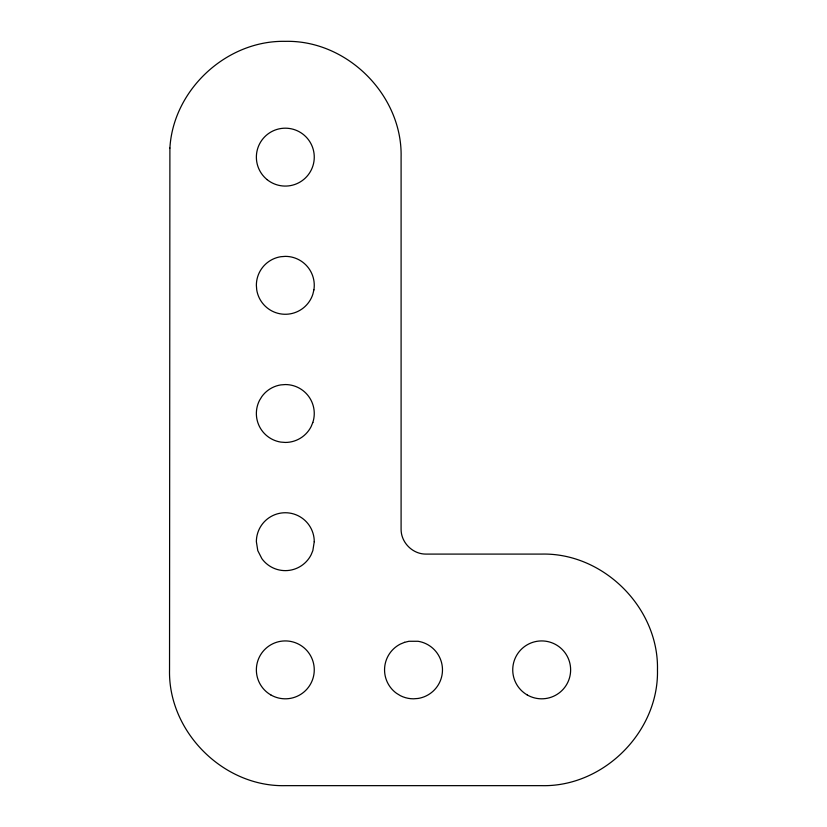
<?xml version="1.0" encoding="UTF-8"?>
<svg xmlns="http://www.w3.org/2000/svg" width="827" height="827" viewBox="0 0 827 827"><rect width="100%" height="100%" fill="white"/><g stroke="black" fill="none" stroke-linecap="round" stroke-linejoin="round"><path stroke-width="1.24" d="M169.897 148.043L169.535 669.87C168.046 731.74 223.445 787.139 285.315 785.65L541.685 785.65C603.555 787.139 658.954 731.74 657.465 669.87C658.954 608 603.555 552.601 541.685 554.09L425.905 554.09C412.632 554.173 401.012 542.553 401.095 529.28L401.095 157.13C402.584 95.26 347.185 39.861 285.315 41.35C226.743 40.12 173.256 89.554 169.897 148.043M314.26 541.685L312.844 550.627L311.107 554.824A28.945 28.945 0 0 1 261.901 558.701L257.786 550.627L256.37 541.685A28.945 28.945 0 0 1 285.315 512.74A28.945 28.945 0 0 1 314.26 541.685M313.909 289.843L312.844 294.257A28.945 28.945 0 0 1 256.721 289.843L256.37 285.315A28.945 28.945 0 0 1 280.787 256.721L285.315 256.37A28.945 28.945 0 0 1 313.909 289.843M312.844 422.442L311.107 426.639A28.945 28.945 0 0 1 285.315 442.445L280.787 442.094A28.945 28.945 0 0 1 259.523 400.361L261.901 396.484A28.945 28.945 0 0 1 280.787 384.906L285.315 384.555A28.945 28.945 0 0 1 312.844 422.442M404.558 642.341L400.361 644.078A28.945 28.945 0 0 0 396.484 693.284L400.361 695.662A28.945 28.945 0 0 0 413.5 698.815L418.028 698.464A28.945 28.945 0 0 0 418.028 641.276L408.972 641.276L404.558 642.341M267.1 179.624A28.945 28.945 0 0 0 313.909 161.658A28.945 28.945 0 0 0 274.946 130.108A28.945 28.945 0 0 0 267.1 179.624M270.842 694.938A28.945 28.945 0 0 0 314.26 669.87A28.945 28.945 0 0 0 270.842 644.802A28.945 28.945 0 0 0 270.842 694.938M527.212 694.938A28.945 28.945 0 0 0 570.63 669.87A28.945 28.945 0 0 0 527.212 644.802A28.945 28.945 0 0 0 527.212 694.938"/></g></svg>
